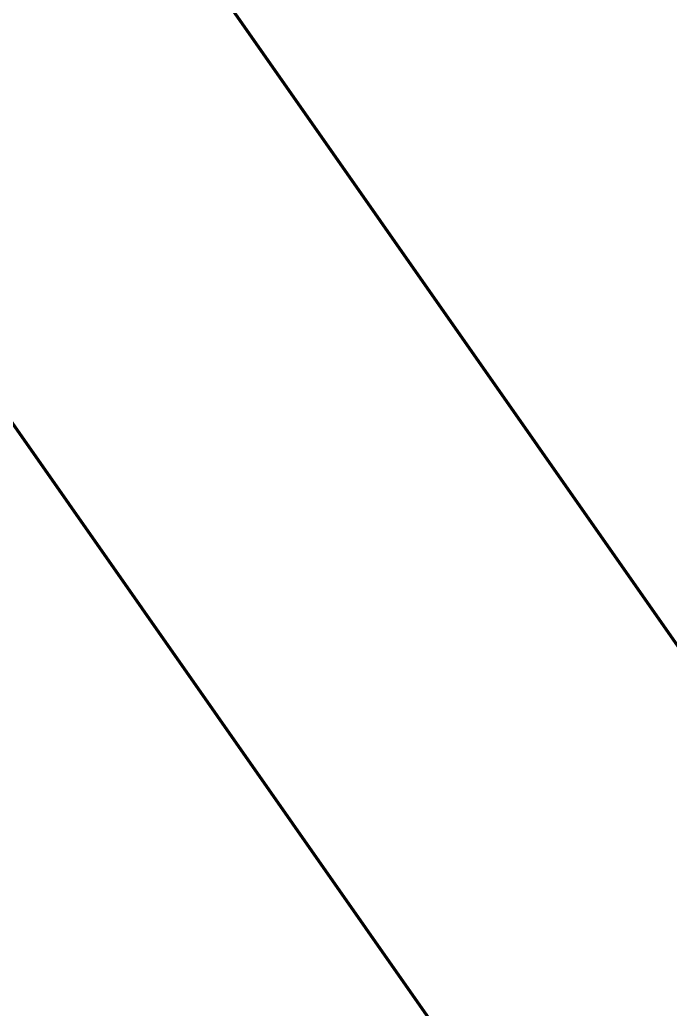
# Model space of a CAD drawing. Header units: millimetres. Extents: x 0 to 420, y 0 to 297.
# Drawn here: x 378.893 to 379.282, y 249.653 to 250.245 of the extents above; entities that cross this region are included whole.
import ezdxf

# ---------------------------------------------------------------- set-up
doc = ezdxf.new("R2010")
doc.units = ezdxf.units.MM
doc.linetypes.add('DASHED', pattern=[1.524, 1.27, -0.254])

msp = doc.modelspace()

# ---------------------------------------------------------------- linework, layer by layer
at = {"color": 5, "linetype": 'DASHED', "lineweight": 35}
for p, q in [((377.20479, 252.84339), (379.81456, 249.11625)), ((379.60977, 248.97286), (377, 252.7)), ((379.0593, 250.19488), (379.02293, 250.24682)), ((379.02293, 250.24682), (379.04076, 250.22136)), ((379.0593, 250.19488), (379.02293, 250.24682)), ((379.02293, 250.24682), (379.04076, 250.22136)), ((379.0593, 250.19488), (379.02293, 250.24682)), ((379.02293, 250.24682), (379.04076, 250.22136)), ((379.0593, 250.19488), (379.02293, 250.24682)), ((379.02293, 250.24682), (379.04076, 250.22136)), ((379.0593, 250.19488), (379.02293, 250.24682)), ((379.02293, 250.24682), (379.04076, 250.22136)), ((379.0593, 250.19488), (379.02293, 250.24682)), ((379.02293, 250.24682), (379.04076, 250.22136)), ((379.0593, 250.19488), (379.02293, 250.24682)), ((379.02293, 250.24682), (379.04076, 250.22136)), ((379.0593, 250.19488), (379.02293, 250.24682)), ((379.02293, 250.24682), (379.04076, 250.22136)), ((379.0593, 250.19488), (379.02293, 250.24682)), ((379.02293, 250.24682), (379.04076, 250.22136)), ((379.0593, 250.19488), (379.02293, 250.24682)), ((379.02293, 250.24682), (379.04076, 250.22136)), ((379.0593, 250.19488), (379.02293, 250.24682)), ((379.02293, 250.24682), (379.04076, 250.22136)), ((379.0593, 250.19488), (379.02293, 250.24682)), ((379.02293, 250.24682), (379.04076, 250.22136)), ((379.0593, 250.19488), (379.02293, 250.24682)), ((379.02293, 250.24682), (379.04076, 250.22136)), ((379.0593, 250.19488), (379.02293, 250.24682)), ((379.02293, 250.24682), (379.04076, 250.22136)), ((379.0593, 250.19488), (379.02293, 250.24682)), ((379.02293, 250.24682), (379.04076, 250.22136)), ((379.0593, 250.19488), (379.02293, 250.24682)), ((379.02293, 250.24682), (379.04076, 250.22136)), ((379.0593, 250.19488), (379.02293, 250.24682)), ((379.02293, 250.24682), (379.04076, 250.22136)), ((379.0593, 250.19488), (379.02293, 250.24682)), ((379.02293, 250.24682), (379.04076, 250.22136)), ((379.0593, 250.19488), (379.02293, 250.24682)), ((379.02293, 250.24682), (379.04076, 250.22136)), ((379.0593, 250.19488), (379.02293, 250.24682)), ((379.02293, 250.24682), (379.04076, 250.22136)), ((379.0593, 250.19488), (379.02293, 250.24682)), ((379.02293, 250.24682), (379.04076, 250.22136)), ((379.0593, 250.19488), (379.02293, 250.24682)), ((379.02293, 250.24682), (379.04076, 250.22136)), ((379.04076, 250.22136), (379.0593, 250.19488)), ((379.04076, 250.22136), (379.0593, 250.19488)), ((379.04076, 250.22136), (379.0593, 250.19488)), ((379.04076, 250.22136), (379.0593, 250.19488)), ((379.04076, 250.22136), (379.0593, 250.19488)), ((379.04076, 250.22136), (379.0593, 250.19488)), ((379.04076, 250.22136), (379.0593, 250.19488)), ((379.04076, 250.22136), (379.0593, 250.19488)), ((379.04076, 250.22136), (379.0593, 250.19488)), ((379.04076, 250.22136), (379.0593, 250.19488)), ((379.04076, 250.22136), (379.0593, 250.19488)), ((379.04076, 250.22136), (379.0593, 250.19488)), ((379.04076, 250.22136), (379.0593, 250.19488)), ((379.04076, 250.22136), (379.0593, 250.19488)), ((379.04076, 250.22136), (379.0593, 250.19488)), ((379.04076, 250.22136), (379.0593, 250.19488)), ((379.04076, 250.22136), (379.0593, 250.19488)), ((379.04076, 250.22136), (379.0593, 250.19488)), ((379.04076, 250.22136), (379.0593, 250.19488)), ((379.04076, 250.22136), (379.0593, 250.19488)), ((379.04076, 250.22136), (379.0593, 250.19488)), ((379.04076, 250.22136), (379.0593, 250.19488)), ((379.09759, 250.14019), (379.0593, 250.19488)), ((379.0593, 250.19488), (379.07832, 250.16771)), ((379.09759, 250.14019), (379.0593, 250.19488)), ((379.0593, 250.19488), (379.07832, 250.16771)), ((379.09759, 250.14019), (379.0593, 250.19488)), ((379.0593, 250.19488), (379.07832, 250.16771)), ((379.09759, 250.14019), (379.0593, 250.19488)), ((379.0593, 250.19488), (379.07832, 250.16771)), ((379.09759, 250.14019), (379.0593, 250.19488)), ((379.0593, 250.19488), (379.07832, 250.16771)), ((379.09759, 250.14019), (379.0593, 250.19488)), ((379.0593, 250.19488), (379.07832, 250.16771)), ((379.09759, 250.14019), (379.0593, 250.19488)), ((379.0593, 250.19488), (379.07832, 250.16771)), ((379.09759, 250.14019), (379.0593, 250.19488)), ((379.0593, 250.19488), (379.07832, 250.16771)), ((379.09759, 250.14019), (379.0593, 250.19488)), ((379.0593, 250.19488), (379.07832, 250.16771)), ((379.09759, 250.14019), (379.0593, 250.19488)), ((379.0593, 250.19488), (379.07832, 250.16771)), ((379.09759, 250.14019), (379.0593, 250.19488)), ((379.0593, 250.19488), (379.07832, 250.16771)), ((379.09759, 250.14019), (379.0593, 250.19488)), ((379.0593, 250.19488), (379.07832, 250.16771)), ((379.09759, 250.14019), (379.0593, 250.19488)), ((379.0593, 250.19488), (379.07832, 250.16771)), ((379.09759, 250.14019), (379.0593, 250.19488)), ((379.0593, 250.19488), (379.07832, 250.16771)), ((379.09759, 250.14019), (379.0593, 250.19488)), ((379.0593, 250.19488), (379.07832, 250.16771)), ((379.09759, 250.14019), (379.0593, 250.19488)), ((379.0593, 250.19488), (379.07832, 250.16771)), ((379.09759, 250.14019), (379.0593, 250.19488)), ((379.0593, 250.19488), (379.07832, 250.16771)), ((379.09759, 250.14019), (379.0593, 250.19488)), ((379.0593, 250.19488), (379.07832, 250.16771)), ((379.09759, 250.14019), (379.0593, 250.19488)), ((379.0593, 250.19488), (379.07832, 250.16771)), ((379.09759, 250.14019), (379.0593, 250.19488)), ((379.0593, 250.19488), (379.07832, 250.16771)), ((379.09759, 250.14019), (379.0593, 250.19488)), ((379.0593, 250.19488), (379.07832, 250.16771)), ((379.09759, 250.14019), (379.0593, 250.19488)), ((379.0593, 250.19488), (379.07832, 250.16771)), ((379.07832, 250.16771), (379.09759, 250.14019)), ((379.07832, 250.16771), (379.09759, 250.14019)), ((379.07832, 250.16771), (379.09759, 250.14019)), ((379.07832, 250.16771), (379.09759, 250.14019)), ((379.07832, 250.16771), (379.09759, 250.14019)), ((379.07832, 250.16771), (379.09759, 250.14019)), ((379.07832, 250.16771), (379.09759, 250.14019)), ((379.07832, 250.16771), (379.09759, 250.14019)), ((379.07832, 250.16771), (379.09759, 250.14019)), ((379.07832, 250.16771), (379.09759, 250.14019)), ((379.07832, 250.16771), (379.09759, 250.14019)), ((379.07832, 250.16771), (379.09759, 250.14019)), ((379.07832, 250.16771), (379.09759, 250.14019)), ((379.07832, 250.16771), (379.09759, 250.14019)), ((379.07832, 250.16771), (379.09759, 250.14019)), ((379.07832, 250.16771), (379.09759, 250.14019)), ((379.07832, 250.16771), (379.09759, 250.14019)), ((379.07832, 250.16771), (379.09759, 250.14019)), ((379.07832, 250.16771), (379.09759, 250.14019)), ((379.07832, 250.16771), (379.09759, 250.14019)), ((379.07832, 250.16771), (379.09759, 250.14019)), ((379.07832, 250.16771), (379.09759, 250.14019)), ((379.09759, 250.14019), (379.11686, 250.11268)), ((379.13588, 250.08551), (379.09759, 250.14019)), ((379.09759, 250.14019), (379.11686, 250.11268)), ((379.13588, 250.08551), (379.09759, 250.14019)), ((379.09759, 250.14019), (379.11686, 250.11268)), ((379.13588, 250.08551), (379.09759, 250.14019)), ((379.09759, 250.14019), (379.11686, 250.11268)), ((379.13588, 250.08551), (379.09759, 250.14019)), ((379.09759, 250.14019), (379.11686, 250.11268)), ((379.13588, 250.08551), (379.09759, 250.14019)), ((379.09759, 250.14019), (379.11686, 250.11268)), ((379.13588, 250.08551), (379.09759, 250.14019)), ((379.09759, 250.14019), (379.11686, 250.11268)), ((379.13588, 250.08551), (379.09759, 250.14019)), ((379.09759, 250.14019), (379.11686, 250.11268)), ((379.13588, 250.08551), (379.09759, 250.14019)), ((379.09759, 250.14019), (379.11686, 250.11268)), ((379.13588, 250.08551), (379.09759, 250.14019)), ((379.09759, 250.14019), (379.11686, 250.11268)), ((379.13588, 250.08551), (379.09759, 250.14019)), ((379.09759, 250.14019), (379.11686, 250.11268)), ((379.13588, 250.08551), (379.09759, 250.14019)), ((379.09759, 250.14019), (379.11686, 250.11268)), ((379.13588, 250.08551), (379.09759, 250.14019)), ((379.09759, 250.14019), (379.11686, 250.11268)), ((379.13588, 250.08551), (379.09759, 250.14019)), ((379.09759, 250.14019), (379.11686, 250.11268)), ((379.13588, 250.08551), (379.09759, 250.14019)), ((379.09759, 250.14019), (379.11686, 250.11268)), ((379.13588, 250.08551), (379.09759, 250.14019)), ((379.09759, 250.14019), (379.11686, 250.11268)), ((379.13588, 250.08551), (379.09759, 250.14019)), ((379.09759, 250.14019), (379.11686, 250.11268)), ((379.13588, 250.08551), (379.09759, 250.14019)), ((379.09759, 250.14019), (379.11686, 250.11268)), ((379.13588, 250.08551), (379.09759, 250.14019)), ((379.09759, 250.14019), (379.11686, 250.11268)), ((379.13588, 250.08551), (379.09759, 250.14019)), ((379.09759, 250.14019), (379.11686, 250.11268)), ((379.13588, 250.08551), (379.09759, 250.14019)), ((379.09759, 250.14019), (379.11686, 250.11268)), ((379.13588, 250.08551), (379.09759, 250.14019)), ((379.09759, 250.14019), (379.11686, 250.11268)), ((379.13588, 250.08551), (379.09759, 250.14019)), ((379.11686, 250.11268), (379.13588, 250.08551)), ((379.11686, 250.11268), (379.13588, 250.08551)), ((379.11686, 250.11268), (379.13588, 250.08551)), ((379.11686, 250.11268), (379.13588, 250.08551)), ((379.11686, 250.11268), (379.13588, 250.08551)), ((379.11686, 250.11268), (379.13588, 250.08551)), ((379.11686, 250.11268), (379.13588, 250.08551)), ((379.11686, 250.11268), (379.13588, 250.08551)), ((379.11686, 250.11268), (379.13588, 250.08551)), ((379.11686, 250.11268), (379.13588, 250.08551)), ((379.11686, 250.11268), (379.13588, 250.08551)), ((379.11686, 250.11268), (379.13588, 250.08551)), ((379.11686, 250.11268), (379.13588, 250.08551)), ((379.11686, 250.11268), (379.13588, 250.08551)), ((379.11686, 250.11268), (379.13588, 250.08551)), ((379.11686, 250.11268), (379.13588, 250.08551)), ((379.11686, 250.11268), (379.13588, 250.08551)), ((379.11686, 250.11268), (379.13588, 250.08551)), ((379.11686, 250.11268), (379.13588, 250.08551)), ((379.11686, 250.11268), (379.13588, 250.08551)), ((379.11686, 250.11268), (379.13588, 250.08551)), ((379.11686, 250.11268), (379.13588, 250.08551)), ((379.13588, 250.08551), (379.15442, 250.05903)), ((379.17225, 250.03357), (379.13588, 250.08551)), ((379.13588, 250.08551), (379.15442, 250.05903)), ((379.17225, 250.03357), (379.13588, 250.08551)), ((379.13588, 250.08551), (379.15442, 250.05903)), ((379.17225, 250.03357), (379.13588, 250.08551)), ((379.13588, 250.08551), (379.15442, 250.05903)), ((379.17225, 250.03357), (379.13588, 250.08551)), ((379.13588, 250.08551), (379.15442, 250.05903)), ((379.17225, 250.03357), (379.13588, 250.08551)), ((379.13588, 250.08551), (379.15442, 250.05903)), ((379.17225, 250.03357), (379.13588, 250.08551)), ((379.13588, 250.08551), (379.15442, 250.05903)), ((379.17225, 250.03357), (379.13588, 250.08551)), ((379.13588, 250.08551), (379.15442, 250.05903)), ((379.17225, 250.03357), (379.13588, 250.08551)), ((379.13588, 250.08551), (379.15442, 250.05903)), ((379.17225, 250.03357), (379.13588, 250.08551)), ((379.13588, 250.08551), (379.15442, 250.05903)), ((379.17225, 250.03357), (379.13588, 250.08551)), ((379.13588, 250.08551), (379.15442, 250.05903)), ((379.17225, 250.03357), (379.13588, 250.08551)), ((379.13588, 250.08551), (379.15442, 250.05903)), ((379.17225, 250.03357), (379.13588, 250.08551)), ((379.13588, 250.08551), (379.15442, 250.05903)), ((379.17225, 250.03357), (379.13588, 250.08551)), ((379.13588, 250.08551), (379.15442, 250.05903)), ((379.17225, 250.03357), (379.13588, 250.08551)), ((379.13588, 250.08551), (379.15442, 250.05903)), ((379.17225, 250.03357), (379.13588, 250.08551)), ((379.13588, 250.08551), (379.15442, 250.05903)), ((379.17225, 250.03357), (379.13588, 250.08551)), ((379.13588, 250.08551), (379.15442, 250.05903)), ((379.17225, 250.03357), (379.13588, 250.08551)), ((379.13588, 250.08551), (379.15442, 250.05903)), ((379.17225, 250.03357), (379.13588, 250.08551)), ((379.13588, 250.08551), (379.15442, 250.05903)), ((379.17225, 250.03357), (379.13588, 250.08551)), ((379.13588, 250.08551), (379.15442, 250.05903)), ((379.17225, 250.03357), (379.13588, 250.08551)), ((379.13588, 250.08551), (379.15442, 250.05903)), ((379.17225, 250.03357), (379.13588, 250.08551)), ((379.13588, 250.08551), (379.15442, 250.05903)), ((379.17225, 250.03357), (379.13588, 250.08551)), ((379.15442, 250.05903), (379.17225, 250.03357)), ((379.15442, 250.05903), (379.17225, 250.03357)), ((379.15442, 250.05903), (379.17225, 250.03357)), ((379.15442, 250.05903), (379.17225, 250.03357)), ((379.15442, 250.05903), (379.17225, 250.03357)), ((379.15442, 250.05903), (379.17225, 250.03357)), ((379.15442, 250.05903), (379.17225, 250.03357)), ((379.15442, 250.05903), (379.17225, 250.03357)), ((379.15442, 250.05903), (379.17225, 250.03357)), ((379.15442, 250.05903), (379.17225, 250.03357)), ((379.15442, 250.05903), (379.17225, 250.03357)), ((379.15442, 250.05903), (379.17225, 250.03357)), ((379.15442, 250.05903), (379.17225, 250.03357)), ((379.15442, 250.05903), (379.17225, 250.03357)), ((379.15442, 250.05903), (379.17225, 250.03357)), ((379.15442, 250.05903), (379.17225, 250.03357)), ((379.15442, 250.05903), (379.17225, 250.03357)), ((379.15442, 250.05903), (379.17225, 250.03357)), ((379.15442, 250.05903), (379.17225, 250.03357)), ((379.15442, 250.05903), (379.17225, 250.03357)), ((379.15442, 250.05903), (379.17225, 250.03357)), ((379.15442, 250.05903), (379.17225, 250.03357)), ((378.85451, 250.05148), (378.8928, 249.9968)), ((378.85451, 250.05148), (378.8928, 249.9968)), ((378.85451, 250.05148), (378.8928, 249.9968)), ((378.85451, 250.05148), (378.8928, 249.9968)), ((378.85451, 250.05148), (378.8928, 249.9968)), ((378.85451, 250.05148), (378.8928, 249.9968)), ((378.85451, 250.05148), (378.8928, 249.9968)), ((378.85451, 250.05148), (378.8928, 249.9968)), ((378.85451, 250.05148), (378.8928, 249.9968)), ((378.85451, 250.05148), (378.8928, 249.9968)), ((378.85451, 250.05148), (378.8928, 249.9968)), ((378.85451, 250.05148), (378.8928, 249.9968)), ((378.85451, 250.05148), (378.8928, 249.9968)), ((378.85451, 250.05148), (378.8928, 249.9968)), ((378.85451, 250.05148), (378.8928, 249.9968)), ((378.85451, 250.05148), (378.8928, 249.9968)), ((378.85451, 250.05148), (378.8928, 249.9968)), ((378.85451, 250.05148), (378.8928, 249.9968)), ((378.85451, 250.05148), (378.8928, 249.9968)), ((378.85451, 250.05148), (378.8928, 249.9968)), ((378.85451, 250.05148), (378.8928, 249.9968)), ((378.85451, 250.05148), (378.8928, 249.9968)), ((379.17225, 250.03357), (379.18914, 250.00945)), ((379.20488, 249.98697), (379.17225, 250.03357)), ((379.17225, 250.03357), (379.18914, 250.00945)), ((379.20488, 249.98697), (379.17225, 250.03357)), ((379.17225, 250.03357), (379.18914, 250.00945)), ((379.20488, 249.98697), (379.17225, 250.03357)), ((379.17225, 250.03357), (379.18914, 250.00945)), ((379.20488, 249.98697), (379.17225, 250.03357)), ((379.17225, 250.03357), (379.18914, 250.00945)), ((379.20488, 249.98697), (379.17225, 250.03357)), ((379.17225, 250.03357), (379.18914, 250.00945)), ((379.20488, 249.98697), (379.17225, 250.03357)), ((379.17225, 250.03357), (379.18914, 250.00945)), ((379.20488, 249.98697), (379.17225, 250.03357)), ((379.17225, 250.03357), (379.18914, 250.00945)), ((379.20488, 249.98697), (379.17225, 250.03357)), ((379.17225, 250.03357), (379.18914, 250.00945)), ((379.20488, 249.98697), (379.17225, 250.03357)), ((379.17225, 250.03357), (379.18914, 250.00945)), ((379.20488, 249.98697), (379.17225, 250.03357)), ((379.17225, 250.03357), (379.18914, 250.00945)), ((379.20488, 249.98697), (379.17225, 250.03357)), ((379.17225, 250.03357), (379.18914, 250.00945)), ((379.20488, 249.98697), (379.17225, 250.03357)), ((379.17225, 250.03357), (379.18914, 250.00945)), ((379.20488, 249.98697), (379.17225, 250.03357)), ((379.17225, 250.03357), (379.18914, 250.00945)), ((379.20488, 249.98697), (379.17225, 250.03357)), ((379.17225, 250.03357), (379.18914, 250.00945)), ((379.20488, 249.98697), (379.17225, 250.03357)), ((379.17225, 250.03357), (379.18914, 250.00945)), ((379.20488, 249.98697), (379.17225, 250.03357)), ((379.17225, 250.03357), (379.18914, 250.00945)), ((379.20488, 249.98697), (379.17225, 250.03357)), ((379.17225, 250.03357), (379.18914, 250.00945)), ((379.20488, 249.98697), (379.17225, 250.03357)), ((379.17225, 250.03357), (379.18914, 250.00945)), ((379.20488, 249.98697), (379.17225, 250.03357)), ((379.17225, 250.03357), (379.18914, 250.00945)), ((379.20488, 249.98697), (379.17225, 250.03357)), ((379.17225, 250.03357), (379.18914, 250.00945)), ((379.20488, 249.98697), (379.17225, 250.03357)), ((379.17225, 250.03357), (379.18914, 250.00945)), ((379.20488, 249.98697), (379.17225, 250.03357)), ((378.8928, 249.9968), (378.87354, 250.02431)), ((378.8928, 249.9968), (378.87354, 250.02431)), ((378.8928, 249.9968), (378.87354, 250.02431)), ((378.8928, 249.9968), (378.87354, 250.02431)), ((378.8928, 249.9968), (378.87354, 250.02431)), ((378.8928, 249.9968), (378.87354, 250.02431)), ((378.8928, 249.9968), (378.87354, 250.02431)), ((378.8928, 249.9968), (378.87354, 250.02431)), ((378.8928, 249.9968), (378.87354, 250.02431)), ((378.8928, 249.9968), (378.87354, 250.02431)), ((378.8928, 249.9968), (378.87354, 250.02431)), ((378.8928, 249.9968), (378.87354, 250.02431)), ((378.8928, 249.9968), (378.87354, 250.02431)), ((378.8928, 249.9968), (378.87354, 250.02431)), ((378.8928, 249.9968), (378.87354, 250.02431)), ((378.8928, 249.9968), (378.87354, 250.02431)), ((378.8928, 249.9968), (378.87354, 250.02431)), ((378.8928, 249.9968), (378.87354, 250.02431)), ((378.8928, 249.9968), (378.87354, 250.02431)), ((378.8928, 249.9968), (378.87354, 250.02431)), ((378.8928, 249.9968), (378.87354, 250.02431)), ((378.8928, 249.9968), (378.87354, 250.02431)), ((379.18914, 250.00945), (379.20488, 249.98697)), ((379.18914, 250.00945), (379.20488, 249.98697)), ((379.18914, 250.00945), (379.20488, 249.98697)), ((379.18914, 250.00945), (379.20488, 249.98697)), ((379.18914, 250.00945), (379.20488, 249.98697)), ((379.18914, 250.00945), (379.20488, 249.98697)), ((379.18914, 250.00945), (379.20488, 249.98697)), ((379.18914, 250.00945), (379.20488, 249.98697)), ((379.18914, 250.00945), (379.20488, 249.98697)), ((379.18914, 250.00945), (379.20488, 249.98697)), ((379.18914, 250.00945), (379.20488, 249.98697)), ((379.18914, 250.00945), (379.20488, 249.98697)), ((379.18914, 250.00945), (379.20488, 249.98697)), ((379.18914, 250.00945), (379.20488, 249.98697)), ((379.18914, 250.00945), (379.20488, 249.98697)), ((379.18914, 250.00945), (379.20488, 249.98697)), ((379.18914, 250.00945), (379.20488, 249.98697)), ((379.18914, 250.00945), (379.20488, 249.98697)), ((379.18914, 250.00945), (379.20488, 249.98697)), ((379.18914, 250.00945), (379.20488, 249.98697)), ((379.18914, 250.00945), (379.20488, 249.98697)), ((379.18914, 250.00945), (379.20488, 249.98697)), ((378.8928, 249.9968), (378.93109, 249.94211)), ((378.91207, 249.96928), (378.8928, 249.9968)), ((378.8928, 249.9968), (378.93109, 249.94211)), ((378.91207, 249.96928), (378.8928, 249.9968)), ((378.8928, 249.9968), (378.93109, 249.94211)), ((378.91207, 249.96928), (378.8928, 249.9968)), ((378.8928, 249.9968), (378.93109, 249.94211)), ((378.91207, 249.96928), (378.8928, 249.9968)), ((378.8928, 249.9968), (378.93109, 249.94211)), ((378.91207, 249.96928), (378.8928, 249.9968)), ((378.8928, 249.9968), (378.93109, 249.94211)), ((378.91207, 249.96928), (378.8928, 249.9968)), ((378.8928, 249.9968), (378.93109, 249.94211)), ((378.91207, 249.96928), (378.8928, 249.9968)), ((378.8928, 249.9968), (378.93109, 249.94211)), ((378.91207, 249.96928), (378.8928, 249.9968)), ((378.8928, 249.9968), (378.93109, 249.94211)), ((378.91207, 249.96928), (378.8928, 249.9968)), ((378.8928, 249.9968), (378.93109, 249.94211)), ((378.91207, 249.96928), (378.8928, 249.9968)), ((378.8928, 249.9968), (378.93109, 249.94211)), ((378.91207, 249.96928), (378.8928, 249.9968)), ((378.8928, 249.9968), (378.93109, 249.94211)), ((378.91207, 249.96928), (378.8928, 249.9968)), ((378.8928, 249.9968), (378.93109, 249.94211)), ((378.91207, 249.96928), (378.8928, 249.9968)), ((378.8928, 249.9968), (378.93109, 249.94211)), ((378.91207, 249.96928), (378.8928, 249.9968)), ((378.8928, 249.9968), (378.93109, 249.94211)), ((378.91207, 249.96928), (378.8928, 249.9968)), ((378.8928, 249.9968), (378.93109, 249.94211)), ((378.91207, 249.96928), (378.8928, 249.9968)), ((378.8928, 249.9968), (378.93109, 249.94211)), ((378.91207, 249.96928), (378.8928, 249.9968)), ((378.8928, 249.9968), (378.93109, 249.94211)), ((378.91207, 249.96928), (378.8928, 249.9968)), ((378.8928, 249.9968), (378.93109, 249.94211)), ((378.91207, 249.96928), (378.8928, 249.9968)), ((378.8928, 249.9968), (378.93109, 249.94211)), ((378.91207, 249.96928), (378.8928, 249.9968)), ((378.8928, 249.9968), (378.93109, 249.94211)), ((378.91207, 249.96928), (378.8928, 249.9968)), ((378.8928, 249.9968), (378.93109, 249.94211)), ((378.91207, 249.96928), (378.8928, 249.9968)), ((379.20488, 249.98697), (379.21926, 249.96642)), ((379.23212, 249.94806), (379.20488, 249.98697)), ((379.20488, 249.98697), (379.21926, 249.96642)), ((379.23212, 249.94806), (379.20488, 249.98697)), ((379.20488, 249.98697), (379.21926, 249.96642)), ((379.23212, 249.94806), (379.20488, 249.98697)), ((379.20488, 249.98697), (379.21926, 249.96642)), ((379.23212, 249.94806), (379.20488, 249.98697)), ((379.20488, 249.98697), (379.21926, 249.96642)), ((379.23212, 249.94806), (379.20488, 249.98697)), ((379.20488, 249.98697), (379.21926, 249.96642)), ((379.23212, 249.94806), (379.20488, 249.98697)), ((379.20488, 249.98697), (379.21926, 249.96642)), ((379.23212, 249.94806), (379.20488, 249.98697)), ((379.20488, 249.98697), (379.21926, 249.96642)), ((379.23212, 249.94806), (379.20488, 249.98697)), ((379.20488, 249.98697), (379.21926, 249.96642)), ((379.23212, 249.94806), (379.20488, 249.98697)), ((379.20488, 249.98697), (379.21926, 249.96642)), ((379.23212, 249.94806), (379.20488, 249.98697)), ((379.20488, 249.98697), (379.21926, 249.96642)), ((379.23212, 249.94806), (379.20488, 249.98697)), ((379.20488, 249.98697), (379.21926, 249.96642)), ((379.23212, 249.94806), (379.20488, 249.98697)), ((379.20488, 249.98697), (379.21926, 249.96642)), ((379.23212, 249.94806), (379.20488, 249.98697)), ((379.20488, 249.98697), (379.21926, 249.96642)), ((379.23212, 249.94806), (379.20488, 249.98697)), ((379.20488, 249.98697), (379.21926, 249.96642)), ((379.23212, 249.94806), (379.20488, 249.98697)), ((379.20488, 249.98697), (379.21926, 249.96642)), ((379.23212, 249.94806), (379.20488, 249.98697)), ((379.20488, 249.98697), (379.21926, 249.96642)), ((379.23212, 249.94806), (379.20488, 249.98697)), ((379.20488, 249.98697), (379.21926, 249.96642)), ((379.23212, 249.94806), (379.20488, 249.98697)), ((379.20488, 249.98697), (379.21926, 249.96642)), ((379.23212, 249.94806), (379.20488, 249.98697)), ((379.20488, 249.98697), (379.21926, 249.96642)), ((379.23212, 249.94806), (379.20488, 249.98697)), ((379.20488, 249.98697), (379.21926, 249.96642)), ((379.23212, 249.94806), (379.20488, 249.98697)), ((379.20488, 249.98697), (379.21926, 249.96642)), ((379.23212, 249.94806), (379.20488, 249.98697)), ((378.93109, 249.94211), (378.91207, 249.96928)), ((378.93109, 249.94211), (378.91207, 249.96928)), ((378.93109, 249.94211), (378.91207, 249.96928)), ((378.93109, 249.94211), (378.91207, 249.96928)), ((378.93109, 249.94211), (378.91207, 249.96928)), ((378.93109, 249.94211), (378.91207, 249.96928)), ((378.93109, 249.94211), (378.91207, 249.96928)), ((378.93109, 249.94211), (378.91207, 249.96928)), ((378.93109, 249.94211), (378.91207, 249.96928)), ((378.93109, 249.94211), (378.91207, 249.96928)), ((378.93109, 249.94211), (378.91207, 249.96928)), ((378.93109, 249.94211), (378.91207, 249.96928)), ((378.93109, 249.94211), (378.91207, 249.96928)), ((378.93109, 249.94211), (378.91207, 249.96928)), ((378.93109, 249.94211), (378.91207, 249.96928)), ((378.93109, 249.94211), (378.91207, 249.96928)), ((378.93109, 249.94211), (378.91207, 249.96928)), ((378.93109, 249.94211), (378.91207, 249.96928)), ((378.93109, 249.94211), (378.91207, 249.96928)), ((378.93109, 249.94211), (378.91207, 249.96928)), ((378.93109, 249.94211), (378.91207, 249.96928)), ((378.93109, 249.94211), (378.91207, 249.96928)), ((379.21926, 249.96642), (379.23212, 249.94806)), ((379.21926, 249.96642), (379.23212, 249.94806)), ((379.21926, 249.96642), (379.23212, 249.94806)), ((379.21926, 249.96642), (379.23212, 249.94806)), ((379.21926, 249.96642), (379.23212, 249.94806)), ((379.21926, 249.96642), (379.23212, 249.94806)), ((379.21926, 249.96642), (379.23212, 249.94806)), ((379.21926, 249.96642), (379.23212, 249.94806)), ((379.21926, 249.96642), (379.23212, 249.94806)), ((379.21926, 249.96642), (379.23212, 249.94806)), ((379.21926, 249.96642), (379.23212, 249.94806)), ((379.21926, 249.96642), (379.23212, 249.94806)), ((379.21926, 249.96642), (379.23212, 249.94806)), ((379.21926, 249.96642), (379.23212, 249.94806)), ((379.21926, 249.96642), (379.23212, 249.94806)), ((379.21926, 249.96642), (379.23212, 249.94806)), ((379.21926, 249.96642), (379.23212, 249.94806)), ((379.21926, 249.96642), (379.23212, 249.94806)), ((379.21926, 249.96642), (379.23212, 249.94806)), ((379.21926, 249.96642), (379.23212, 249.94806)), ((379.21926, 249.96642), (379.23212, 249.94806)), ((379.21926, 249.96642), (379.23212, 249.94806)), ((379.23212, 249.94806), (379.24329, 249.93211)), ((379.25262, 249.91878), (379.23212, 249.94806)), ((379.23212, 249.94806), (379.24329, 249.93211)), ((379.25262, 249.91878), (379.23212, 249.94806)), ((379.23212, 249.94806), (379.24329, 249.93211)), ((379.25262, 249.91878), (379.23212, 249.94806)), ((379.23212, 249.94806), (379.24329, 249.93211)), ((379.25262, 249.91878), (379.23212, 249.94806)), ((379.23212, 249.94806), (379.24329, 249.93211)), ((379.25262, 249.91878), (379.23212, 249.94806)), ((379.23212, 249.94806), (379.24329, 249.93211)), ((379.25262, 249.91878), (379.23212, 249.94806)), ((379.23212, 249.94806), (379.24329, 249.93211)), ((379.25262, 249.91878), (379.23212, 249.94806)), ((379.23212, 249.94806), (379.24329, 249.93211)), ((379.25262, 249.91878), (379.23212, 249.94806)), ((379.23212, 249.94806), (379.24329, 249.93211)), ((379.25262, 249.91878), (379.23212, 249.94806)), ((379.23212, 249.94806), (379.24329, 249.93211)), ((379.25262, 249.91878), (379.23212, 249.94806)), ((379.23212, 249.94806), (379.24329, 249.93211)), ((379.25262, 249.91878), (379.23212, 249.94806)), ((379.23212, 249.94806), (379.24329, 249.93211)), ((379.25262, 249.91878), (379.23212, 249.94806)), ((379.23212, 249.94806), (379.24329, 249.93211)), ((379.25262, 249.91878), (379.23212, 249.94806)), ((379.23212, 249.94806), (379.24329, 249.93211)), ((379.25262, 249.91878), (379.23212, 249.94806)), ((379.23212, 249.94806), (379.24329, 249.93211)), ((379.25262, 249.91878), (379.23212, 249.94806)), ((379.23212, 249.94806), (379.24329, 249.93211)), ((379.25262, 249.91878), (379.23212, 249.94806)), ((379.23212, 249.94806), (379.24329, 249.93211)), ((379.25262, 249.91878), (379.23212, 249.94806)), ((379.23212, 249.94806), (379.24329, 249.93211)), ((379.25262, 249.91878), (379.23212, 249.94806)), ((379.23212, 249.94806), (379.24329, 249.93211)), ((379.25262, 249.91878), (379.23212, 249.94806)), ((379.23212, 249.94806), (379.24329, 249.93211)), ((379.25262, 249.91878), (379.23212, 249.94806)), ((379.23212, 249.94806), (379.24329, 249.93211)), ((379.25262, 249.91878), (379.23212, 249.94806)), ((379.23212, 249.94806), (379.24329, 249.93211)), ((379.25262, 249.91878), (379.23212, 249.94806)), ((378.93109, 249.94211), (378.96746, 249.89017)), ((378.94963, 249.91563), (378.93109, 249.94211)), ((378.93109, 249.94211), (378.96746, 249.89017)), ((378.94963, 249.91563), (378.93109, 249.94211)), ((378.93109, 249.94211), (378.96746, 249.89017)), ((378.94963, 249.91563), (378.93109, 249.94211)), ((378.93109, 249.94211), (378.96746, 249.89017)), ((378.94963, 249.91563), (378.93109, 249.94211)), ((378.93109, 249.94211), (378.96746, 249.89017)), ((378.94963, 249.91563), (378.93109, 249.94211)), ((378.93109, 249.94211), (378.96746, 249.89017)), ((378.94963, 249.91563), (378.93109, 249.94211)), ((378.93109, 249.94211), (378.96746, 249.89017)), ((378.94963, 249.91563), (378.93109, 249.94211)), ((378.93109, 249.94211), (378.96746, 249.89017)), ((378.94963, 249.91563), (378.93109, 249.94211)), ((378.93109, 249.94211), (378.96746, 249.89017)), ((378.94963, 249.91563), (378.93109, 249.94211)), ((378.93109, 249.94211), (378.96746, 249.89017)), ((378.94963, 249.91563), (378.93109, 249.94211)), ((378.93109, 249.94211), (378.96746, 249.89017)), ((378.94963, 249.91563), (378.93109, 249.94211)), ((378.93109, 249.94211), (378.96746, 249.89017)), ((378.94963, 249.91563), (378.93109, 249.94211)), ((378.93109, 249.94211), (378.96746, 249.89017)), ((378.94963, 249.91563), (378.93109, 249.94211)), ((378.93109, 249.94211), (378.96746, 249.89017)), ((378.94963, 249.91563), (378.93109, 249.94211)), ((378.93109, 249.94211), (378.96746, 249.89017)), ((378.94963, 249.91563), (378.93109, 249.94211)), ((378.93109, 249.94211), (378.96746, 249.89017)), ((378.94963, 249.91563), (378.93109, 249.94211)), ((378.93109, 249.94211), (378.96746, 249.89017)), ((378.94963, 249.91563), (378.93109, 249.94211)), ((378.93109, 249.94211), (378.96746, 249.89017)), ((378.94963, 249.91563), (378.93109, 249.94211)), ((378.93109, 249.94211), (378.96746, 249.89017)), ((378.94963, 249.91563), (378.93109, 249.94211)), ((378.93109, 249.94211), (378.96746, 249.89017)), ((378.94963, 249.91563), (378.93109, 249.94211)), ((378.93109, 249.94211), (378.96746, 249.89017)), ((378.94963, 249.91563), (378.93109, 249.94211)), ((378.93109, 249.94211), (378.96746, 249.89017)), ((378.94963, 249.91563), (378.93109, 249.94211)), ((379.24329, 249.93211), (379.25262, 249.91878)), ((379.24329, 249.93211), (379.25262, 249.91878)), ((379.24329, 249.93211), (379.25262, 249.91878)), ((379.24329, 249.93211), (379.25262, 249.91878)), ((379.24329, 249.93211), (379.25262, 249.91878)), ((379.24329, 249.93211), (379.25262, 249.91878)), ((379.24329, 249.93211), (379.25262, 249.91878)), ((379.24329, 249.93211), (379.25262, 249.91878)), ((379.24329, 249.93211), (379.25262, 249.91878)), ((379.24329, 249.93211), (379.25262, 249.91878)), ((379.24329, 249.93211), (379.25262, 249.91878)), ((379.24329, 249.93211), (379.25262, 249.91878)), ((379.24329, 249.93211), (379.25262, 249.91878)), ((379.24329, 249.93211), (379.25262, 249.91878)), ((379.24329, 249.93211), (379.25262, 249.91878)), ((379.24329, 249.93211), (379.25262, 249.91878)), ((379.24329, 249.93211), (379.25262, 249.91878)), ((379.24329, 249.93211), (379.25262, 249.91878)), ((379.24329, 249.93211), (379.25262, 249.91878)), ((379.24329, 249.93211), (379.25262, 249.91878)), ((379.24329, 249.93211), (379.25262, 249.91878)), ((379.24329, 249.93211), (379.25262, 249.91878)), ((378.96746, 249.89017), (378.94963, 249.91563)), ((378.96746, 249.89017), (378.94963, 249.91563)), ((378.96746, 249.89017), (378.94963, 249.91563)), ((378.96746, 249.89017), (378.94963, 249.91563)), ((378.96746, 249.89017), (378.94963, 249.91563)), ((378.96746, 249.89017), (378.94963, 249.91563)), ((378.96746, 249.89017), (378.94963, 249.91563)), ((378.96746, 249.89017), (378.94963, 249.91563)), ((378.96746, 249.89017), (378.94963, 249.91563)), ((378.96746, 249.89017), (378.94963, 249.91563)), ((378.96746, 249.89017), (378.94963, 249.91563)), ((378.96746, 249.89017), (378.94963, 249.91563)), ((378.96746, 249.89017), (378.94963, 249.91563)), ((378.96746, 249.89017), (378.94963, 249.91563)), ((378.96746, 249.89017), (378.94963, 249.91563)), ((378.96746, 249.89017), (378.94963, 249.91563)), ((378.96746, 249.89017), (378.94963, 249.91563)), ((378.96746, 249.89017), (378.94963, 249.91563)), ((378.96746, 249.89017), (378.94963, 249.91563)), ((378.96746, 249.89017), (378.94963, 249.91563)), ((378.96746, 249.89017), (378.94963, 249.91563)), ((378.96746, 249.89017), (378.94963, 249.91563)), ((379.25262, 249.91878), (379.26001, 249.90824)), ((379.26535, 249.90061), (379.25262, 249.91878)), ((379.25262, 249.91878), (379.26001, 249.90824)), ((379.26535, 249.90061), (379.25262, 249.91878)), ((379.25262, 249.91878), (379.26001, 249.90824)), ((379.26535, 249.90061), (379.25262, 249.91878)), ((379.25262, 249.91878), (379.26001, 249.90824)), ((379.26535, 249.90061), (379.25262, 249.91878)), ((379.25262, 249.91878), (379.26001, 249.90824)), ((379.26535, 249.90061), (379.25262, 249.91878)), ((379.25262, 249.91878), (379.26001, 249.90824)), ((379.26535, 249.90061), (379.25262, 249.91878)), ((379.25262, 249.91878), (379.26001, 249.90824)), ((379.26535, 249.90061), (379.25262, 249.91878)), ((379.25262, 249.91878), (379.26001, 249.90824)), ((379.26535, 249.90061), (379.25262, 249.91878)), ((379.25262, 249.91878), (379.26001, 249.90824)), ((379.26535, 249.90061), (379.25262, 249.91878)), ((379.25262, 249.91878), (379.26001, 249.90824)), ((379.26535, 249.90061), (379.25262, 249.91878)), ((379.25262, 249.91878), (379.26001, 249.90824)), ((379.26535, 249.90061), (379.25262, 249.91878)), ((379.25262, 249.91878), (379.26001, 249.90824)), ((379.26535, 249.90061), (379.25262, 249.91878)), ((379.25262, 249.91878), (379.26001, 249.90824)), ((379.26535, 249.90061), (379.25262, 249.91878)), ((379.25262, 249.91878), (379.26001, 249.90824)), ((379.26535, 249.90061), (379.25262, 249.91878)), ((379.25262, 249.91878), (379.26001, 249.90824)), ((379.26535, 249.90061), (379.25262, 249.91878)), ((379.25262, 249.91878), (379.26001, 249.90824)), ((379.26535, 249.90061), (379.25262, 249.91878)), ((379.25262, 249.91878), (379.26001, 249.90824)), ((379.26535, 249.90061), (379.25262, 249.91878)), ((379.25262, 249.91878), (379.26001, 249.90824)), ((379.26535, 249.90061), (379.25262, 249.91878)), ((379.25262, 249.91878), (379.26001, 249.90824)), ((379.26535, 249.90061), (379.25262, 249.91878)), ((379.25262, 249.91878), (379.26001, 249.90824)), ((379.26535, 249.90061), (379.25262, 249.91878)), ((379.25262, 249.91878), (379.26001, 249.90824)), ((379.26535, 249.90061), (379.25262, 249.91878)), ((379.25262, 249.91878), (379.26001, 249.90824)), ((379.26535, 249.90061), (379.25262, 249.91878)), ((379.26001, 249.90824), (379.26535, 249.90061)), ((379.26001, 249.90824), (379.26535, 249.90061)), ((379.26001, 249.90824), (379.26535, 249.90061)), ((379.26001, 249.90824), (379.26535, 249.90061)), ((379.26001, 249.90824), (379.26535, 249.90061)), ((379.26001, 249.90824), (379.26535, 249.90061)), ((379.26001, 249.90824), (379.26535, 249.90061)), ((379.26001, 249.90824), (379.26535, 249.90061)), ((379.26001, 249.90824), (379.26535, 249.90061)), ((379.26001, 249.90824), (379.26535, 249.90061)), ((379.26001, 249.90824), (379.26535, 249.90061)), ((379.26001, 249.90824), (379.26535, 249.90061)), ((379.26001, 249.90824), (379.26535, 249.90061)), ((379.26001, 249.90824), (379.26535, 249.90061)), ((379.26001, 249.90824), (379.26535, 249.90061)), ((379.26001, 249.90824), (379.26535, 249.90061)), ((379.26001, 249.90824), (379.26535, 249.90061)), ((379.26001, 249.90824), (379.26535, 249.90061)), ((379.26001, 249.90824), (379.26535, 249.90061)), ((379.26001, 249.90824), (379.26535, 249.90061)), ((379.26001, 249.90824), (379.26535, 249.90061)), ((379.26001, 249.90824), (379.26535, 249.90061)), ((379.26535, 249.90061), (379.26858, 249.89599)), ((379.26966, 249.89445), (379.26535, 249.90061)), ((379.26535, 249.90061), (379.26858, 249.89599)), ((379.26966, 249.89445), (379.26535, 249.90061)), ((379.26535, 249.90061), (379.26858, 249.89599)), ((379.26966, 249.89445), (379.26535, 249.90061)), ((379.26535, 249.90061), (379.26858, 249.89599)), ((379.26966, 249.89445), (379.26535, 249.90061)), ((379.26535, 249.90061), (379.26858, 249.89599)), ((379.26966, 249.89445), (379.26535, 249.90061)), ((379.26535, 249.90061), (379.26858, 249.89599)), ((379.26966, 249.89445), (379.26535, 249.90061)), ((379.26535, 249.90061), (379.26858, 249.89599)), ((379.26966, 249.89445), (379.26535, 249.90061)), ((379.26535, 249.90061), (379.26858, 249.89599)), ((379.26966, 249.89445), (379.26535, 249.90061)), ((379.26535, 249.90061), (379.26858, 249.89599)), ((379.26966, 249.89445), (379.26535, 249.90061)), ((379.26535, 249.90061), (379.26858, 249.89599)), ((379.26966, 249.89445), (379.26535, 249.90061)), ((379.26535, 249.90061), (379.26858, 249.89599)), ((379.26966, 249.89445), (379.26535, 249.90061)), ((379.26535, 249.90061), (379.26858, 249.89599)), ((379.26966, 249.89445), (379.26535, 249.90061)), ((379.26535, 249.90061), (379.26858, 249.89599)), ((379.26966, 249.89445), (379.26535, 249.90061)), ((379.26535, 249.90061), (379.26858, 249.89599)), ((379.26966, 249.89445), (379.26535, 249.90061)), ((379.26535, 249.90061), (379.26858, 249.89599)), ((379.26966, 249.89445), (379.26535, 249.90061)), ((379.26535, 249.90061), (379.26858, 249.89599)), ((379.26966, 249.89445), (379.26535, 249.90061)), ((379.26535, 249.90061), (379.26858, 249.89599)), ((379.26966, 249.89445), (379.26535, 249.90061)), ((379.26535, 249.90061), (379.26858, 249.89599)), ((379.26966, 249.89445), (379.26535, 249.90061)), ((379.26535, 249.90061), (379.26858, 249.89599)), ((379.26966, 249.89445), (379.26535, 249.90061)), ((379.26535, 249.90061), (379.26858, 249.89599)), ((379.26966, 249.89445), (379.26535, 249.90061)), ((379.26535, 249.90061), (379.26858, 249.89599)), ((379.26966, 249.89445), (379.26535, 249.90061)), ((379.26535, 249.90061), (379.26858, 249.89599)), ((379.26966, 249.89445), (379.26535, 249.90061)), ((379.26858, 249.89599), (379.26966, 249.89445)), ((379.26858, 249.89599), (379.26966, 249.89445)), ((379.26858, 249.89599), (379.26966, 249.89445)), ((379.26858, 249.89599), (379.26966, 249.89445)), ((379.26858, 249.89599), (379.26966, 249.89445)), ((379.26858, 249.89599), (379.26966, 249.89445)), ((379.26858, 249.89599), (379.26966, 249.89445)), ((379.26858, 249.89599), (379.26966, 249.89445)), ((379.26858, 249.89599), (379.26966, 249.89445)), ((379.26858, 249.89599), (379.26966, 249.89445)), ((379.26858, 249.89599), (379.26966, 249.89445)), ((379.26858, 249.89599), (379.26966, 249.89445)), ((379.26858, 249.89599), (379.26966, 249.89445)), ((379.26858, 249.89599), (379.26966, 249.89445)), ((379.26858, 249.89599), (379.26966, 249.89445)), ((379.26858, 249.89599), (379.26966, 249.89445)), ((379.26858, 249.89599), (379.26966, 249.89445)), ((379.26858, 249.89599), (379.26966, 249.89445)), ((379.26858, 249.89599), (379.26966, 249.89445)), ((379.26858, 249.89599), (379.26966, 249.89445)), ((379.26858, 249.89599), (379.26966, 249.89445)), ((379.26858, 249.89599), (379.26966, 249.89445)), ((378.96746, 249.89017), (379.00009, 249.84358)), ((378.98435, 249.86605), (378.96746, 249.89017)), ((378.96746, 249.89017), (379.00009, 249.84358)), ((378.98435, 249.86605), (378.96746, 249.89017)), ((378.96746, 249.89017), (379.00009, 249.84358)), ((378.98435, 249.86605), (378.96746, 249.89017)), ((378.96746, 249.89017), (379.00009, 249.84358)), ((378.98435, 249.86605), (378.96746, 249.89017)), ((378.96746, 249.89017), (379.00009, 249.84358)), ((378.98435, 249.86605), (378.96746, 249.89017)), ((378.96746, 249.89017), (379.00009, 249.84358)), ((378.98435, 249.86605), (378.96746, 249.89017)), ((378.96746, 249.89017), (379.00009, 249.84358)), ((378.98435, 249.86605), (378.96746, 249.89017)), ((378.96746, 249.89017), (379.00009, 249.84358)), ((378.98435, 249.86605), (378.96746, 249.89017)), ((378.96746, 249.89017), (379.00009, 249.84358)), ((378.98435, 249.86605), (378.96746, 249.89017)), ((378.96746, 249.89017), (379.00009, 249.84358)), ((378.98435, 249.86605), (378.96746, 249.89017)), ((378.96746, 249.89017), (379.00009, 249.84358)), ((378.98435, 249.86605), (378.96746, 249.89017)), ((378.96746, 249.89017), (379.00009, 249.84358)), ((378.98435, 249.86605), (378.96746, 249.89017)), ((378.96746, 249.89017), (379.00009, 249.84358)), ((378.98435, 249.86605), (378.96746, 249.89017)), ((378.96746, 249.89017), (379.00009, 249.84358)), ((378.98435, 249.86605), (378.96746, 249.89017)), ((378.96746, 249.89017), (379.00009, 249.84358)), ((378.98435, 249.86605), (378.96746, 249.89017)), ((378.96746, 249.89017), (379.00009, 249.84358)), ((378.98435, 249.86605), (378.96746, 249.89017)), ((378.96746, 249.89017), (379.00009, 249.84358)), ((378.98435, 249.86605), (378.96746, 249.89017)), ((378.96746, 249.89017), (379.00009, 249.84358)), ((378.98435, 249.86605), (378.96746, 249.89017)), ((378.96746, 249.89017), (379.00009, 249.84358)), ((378.98435, 249.86605), (378.96746, 249.89017)), ((378.96746, 249.89017), (379.00009, 249.84358)), ((378.98435, 249.86605), (378.96746, 249.89017)), ((378.96746, 249.89017), (379.00009, 249.84358)), ((378.98435, 249.86605), (378.96746, 249.89017)), ((378.96746, 249.89017), (379.00009, 249.84358)), ((378.98435, 249.86605), (378.96746, 249.89017)), ((379.00009, 249.84358), (378.98435, 249.86605)), ((379.00009, 249.84358), (378.98435, 249.86605)), ((379.00009, 249.84358), (378.98435, 249.86605)), ((379.00009, 249.84358), (378.98435, 249.86605)), ((379.00009, 249.84358), (378.98435, 249.86605)), ((379.00009, 249.84358), (378.98435, 249.86605)), ((379.00009, 249.84358), (378.98435, 249.86605)), ((379.00009, 249.84358), (378.98435, 249.86605)), ((379.00009, 249.84358), (378.98435, 249.86605)), ((379.00009, 249.84358), (378.98435, 249.86605)), ((379.00009, 249.84358), (378.98435, 249.86605)), ((379.00009, 249.84358), (378.98435, 249.86605)), ((379.00009, 249.84358), (378.98435, 249.86605)), ((379.00009, 249.84358), (378.98435, 249.86605)), ((379.00009, 249.84358), (378.98435, 249.86605)), ((379.00009, 249.84358), (378.98435, 249.86605)), ((379.00009, 249.84358), (378.98435, 249.86605)), ((379.00009, 249.84358), (378.98435, 249.86605)), ((379.00009, 249.84358), (378.98435, 249.86605)), ((379.00009, 249.84358), (378.98435, 249.86605)), ((379.00009, 249.84358), (378.98435, 249.86605)), ((379.00009, 249.84358), (378.98435, 249.86605)), ((379.00009, 249.84358), (379.02733, 249.80467)), ((379.01448, 249.82303), (379.00009, 249.84358)), ((379.00009, 249.84358), (379.02733, 249.80467)), ((379.01448, 249.82303), (379.00009, 249.84358)), ((379.00009, 249.84358), (379.02733, 249.80467)), ((379.01448, 249.82303), (379.00009, 249.84358)), ((379.00009, 249.84358), (379.02733, 249.80467)), ((379.01448, 249.82303), (379.00009, 249.84358)), ((379.00009, 249.84358), (379.02733, 249.80467)), ((379.01448, 249.82303), (379.00009, 249.84358)), ((379.00009, 249.84358), (379.02733, 249.80467)), ((379.01448, 249.82303), (379.00009, 249.84358)), ((379.00009, 249.84358), (379.02733, 249.80467)), ((379.01448, 249.82303), (379.00009, 249.84358)), ((379.00009, 249.84358), (379.02733, 249.80467)), ((379.01448, 249.82303), (379.00009, 249.84358)), ((379.00009, 249.84358), (379.02733, 249.80467)), ((379.01448, 249.82303), (379.00009, 249.84358)), ((379.00009, 249.84358), (379.02733, 249.80467)), ((379.01448, 249.82303), (379.00009, 249.84358)), ((379.00009, 249.84358), (379.02733, 249.80467)), ((379.01448, 249.82303), (379.00009, 249.84358)), ((379.00009, 249.84358), (379.02733, 249.80467)), ((379.01448, 249.82303), (379.00009, 249.84358)), ((379.00009, 249.84358), (379.02733, 249.80467)), ((379.01448, 249.82303), (379.00009, 249.84358)), ((379.00009, 249.84358), (379.02733, 249.80467)), ((379.01448, 249.82303), (379.00009, 249.84358)), ((379.00009, 249.84358), (379.02733, 249.80467)), ((379.01448, 249.82303), (379.00009, 249.84358)), ((379.00009, 249.84358), (379.02733, 249.80467)), ((379.01448, 249.82303), (379.00009, 249.84358)), ((379.00009, 249.84358), (379.02733, 249.80467)), ((379.01448, 249.82303), (379.00009, 249.84358)), ((379.00009, 249.84358), (379.02733, 249.80467)), ((379.01448, 249.82303), (379.00009, 249.84358)), ((379.00009, 249.84358), (379.02733, 249.80467)), ((379.01448, 249.82303), (379.00009, 249.84358)), ((379.00009, 249.84358), (379.02733, 249.80467)), ((379.01448, 249.82303), (379.00009, 249.84358)), ((379.00009, 249.84358), (379.02733, 249.80467)), ((379.01448, 249.82303), (379.00009, 249.84358)), ((379.00009, 249.84358), (379.02733, 249.80467)), ((379.01448, 249.82303), (379.00009, 249.84358)), ((379.02733, 249.80467), (379.01448, 249.82303)), ((379.02733, 249.80467), (379.01448, 249.82303)), ((379.02733, 249.80467), (379.01448, 249.82303)), ((379.02733, 249.80467), (379.01448, 249.82303)), ((379.02733, 249.80467), (379.01448, 249.82303)), ((379.02733, 249.80467), (379.01448, 249.82303)), ((379.02733, 249.80467), (379.01448, 249.82303)), ((379.02733, 249.80467), (379.01448, 249.82303)), ((379.02733, 249.80467), (379.01448, 249.82303)), ((379.02733, 249.80467), (379.01448, 249.82303)), ((379.02733, 249.80467), (379.01448, 249.82303)), ((379.02733, 249.80467), (379.01448, 249.82303)), ((379.02733, 249.80467), (379.01448, 249.82303)), ((379.02733, 249.80467), (379.01448, 249.82303)), ((379.02733, 249.80467), (379.01448, 249.82303)), ((379.02733, 249.80467), (379.01448, 249.82303)), ((379.02733, 249.80467), (379.01448, 249.82303)), ((379.02733, 249.80467), (379.01448, 249.82303)), ((379.02733, 249.80467), (379.01448, 249.82303)), ((379.02733, 249.80467), (379.01448, 249.82303)), ((379.02733, 249.80467), (379.01448, 249.82303)), ((379.02733, 249.80467), (379.01448, 249.82303)), ((379.02733, 249.80467), (379.04783, 249.77539)), ((379.0385, 249.78872), (379.02733, 249.80467)), ((379.02733, 249.80467), (379.04783, 249.77539)), ((379.0385, 249.78872), (379.02733, 249.80467)), ((379.02733, 249.80467), (379.04783, 249.77539)), ((379.0385, 249.78872), (379.02733, 249.80467)), ((379.02733, 249.80467), (379.04783, 249.77539)), ((379.0385, 249.78872), (379.02733, 249.80467)), ((379.02733, 249.80467), (379.04783, 249.77539)), ((379.0385, 249.78872), (379.02733, 249.80467)), ((379.02733, 249.80467), (379.04783, 249.77539)), ((379.0385, 249.78872), (379.02733, 249.80467)), ((379.02733, 249.80467), (379.04783, 249.77539)), ((379.0385, 249.78872), (379.02733, 249.80467)), ((379.02733, 249.80467), (379.04783, 249.77539)), ((379.0385, 249.78872), (379.02733, 249.80467)), ((379.02733, 249.80467), (379.04783, 249.77539)), ((379.0385, 249.78872), (379.02733, 249.80467)), ((379.02733, 249.80467), (379.04783, 249.77539)), ((379.0385, 249.78872), (379.02733, 249.80467)), ((379.02733, 249.80467), (379.04783, 249.77539)), ((379.0385, 249.78872), (379.02733, 249.80467)), ((379.02733, 249.80467), (379.04783, 249.77539)), ((379.0385, 249.78872), (379.02733, 249.80467)), ((379.02733, 249.80467), (379.04783, 249.77539)), ((379.0385, 249.78872), (379.02733, 249.80467)), ((379.02733, 249.80467), (379.04783, 249.77539)), ((379.0385, 249.78872), (379.02733, 249.80467)), ((379.02733, 249.80467), (379.04783, 249.77539)), ((379.0385, 249.78872), (379.02733, 249.80467)), ((379.02733, 249.80467), (379.04783, 249.77539)), ((379.0385, 249.78872), (379.02733, 249.80467)), ((379.02733, 249.80467), (379.04783, 249.77539)), ((379.0385, 249.78872), (379.02733, 249.80467)), ((379.02733, 249.80467), (379.04783, 249.77539)), ((379.0385, 249.78872), (379.02733, 249.80467)), ((379.02733, 249.80467), (379.04783, 249.77539)), ((379.0385, 249.78872), (379.02733, 249.80467)), ((379.02733, 249.80467), (379.04783, 249.77539)), ((379.0385, 249.78872), (379.02733, 249.80467)), ((379.02733, 249.80467), (379.04783, 249.77539)), ((379.0385, 249.78872), (379.02733, 249.80467)), ((379.02733, 249.80467), (379.04783, 249.77539)), ((379.0385, 249.78872), (379.02733, 249.80467)), ((379.04783, 249.77539), (379.0385, 249.78872)), ((379.04783, 249.77539), (379.0385, 249.78872)), ((379.04783, 249.77539), (379.0385, 249.78872)), ((379.04783, 249.77539), (379.0385, 249.78872)), ((379.04783, 249.77539), (379.0385, 249.78872)), ((379.04783, 249.77539), (379.0385, 249.78872)), ((379.04783, 249.77539), (379.0385, 249.78872)), ((379.04783, 249.77539), (379.0385, 249.78872)), ((379.04783, 249.77539), (379.0385, 249.78872)), ((379.04783, 249.77539), (379.0385, 249.78872)), ((379.04783, 249.77539), (379.0385, 249.78872)), ((379.04783, 249.77539), (379.0385, 249.78872)), ((379.04783, 249.77539), (379.0385, 249.78872)), ((379.04783, 249.77539), (379.0385, 249.78872)), ((379.04783, 249.77539), (379.0385, 249.78872)), ((379.04783, 249.77539), (379.0385, 249.78872)), ((379.04783, 249.77539), (379.0385, 249.78872)), ((379.04783, 249.77539), (379.0385, 249.78872)), ((379.04783, 249.77539), (379.0385, 249.78872)), ((379.04783, 249.77539), (379.0385, 249.78872)), ((379.04783, 249.77539), (379.0385, 249.78872)), ((379.04783, 249.77539), (379.0385, 249.78872)), ((379.04783, 249.77539), (379.06056, 249.75721)), ((379.05522, 249.76484), (379.04783, 249.77539)), ((379.04783, 249.77539), (379.06056, 249.75721)), ((379.05522, 249.76484), (379.04783, 249.77539)), ((379.04783, 249.77539), (379.06056, 249.75721)), ((379.05522, 249.76484), (379.04783, 249.77539)), ((379.04783, 249.77539), (379.06056, 249.75721)), ((379.05522, 249.76484), (379.04783, 249.77539)), ((379.04783, 249.77539), (379.06056, 249.75721)), ((379.05522, 249.76484), (379.04783, 249.77539)), ((379.04783, 249.77539), (379.06056, 249.75721)), ((379.05522, 249.76484), (379.04783, 249.77539)), ((379.04783, 249.77539), (379.06056, 249.75721)), ((379.05522, 249.76484), (379.04783, 249.77539)), ((379.04783, 249.77539), (379.06056, 249.75721)), ((379.05522, 249.76484), (379.04783, 249.77539)), ((379.04783, 249.77539), (379.06056, 249.75721)), ((379.05522, 249.76484), (379.04783, 249.77539)), ((379.04783, 249.77539), (379.06056, 249.75721)), ((379.05522, 249.76484), (379.04783, 249.77539)), ((379.04783, 249.77539), (379.06056, 249.75721)), ((379.05522, 249.76484), (379.04783, 249.77539)), ((379.04783, 249.77539), (379.06056, 249.75721)), ((379.05522, 249.76484), (379.04783, 249.77539)), ((379.04783, 249.77539), (379.06056, 249.75721)), ((379.05522, 249.76484), (379.04783, 249.77539)), ((379.04783, 249.77539), (379.06056, 249.75721)), ((379.05522, 249.76484), (379.04783, 249.77539)), ((379.04783, 249.77539), (379.06056, 249.75721)), ((379.05522, 249.76484), (379.04783, 249.77539)), ((379.04783, 249.77539), (379.06056, 249.75721)), ((379.05522, 249.76484), (379.04783, 249.77539)), ((379.04783, 249.77539), (379.06056, 249.75721)), ((379.05522, 249.76484), (379.04783, 249.77539)), ((379.04783, 249.77539), (379.06056, 249.75721)), ((379.05522, 249.76484), (379.04783, 249.77539)), ((379.04783, 249.77539), (379.06056, 249.75721)), ((379.05522, 249.76484), (379.04783, 249.77539)), ((379.04783, 249.77539), (379.06056, 249.75721)), ((379.05522, 249.76484), (379.04783, 249.77539)), ((379.04783, 249.77539), (379.06056, 249.75721)), ((379.05522, 249.76484), (379.04783, 249.77539)), ((379.04783, 249.77539), (379.06056, 249.75721)), ((379.05522, 249.76484), (379.04783, 249.77539)), ((379.06056, 249.75721), (379.05522, 249.76484)), ((379.06056, 249.75721), (379.05522, 249.76484)), ((379.06056, 249.75721), (379.05522, 249.76484)), ((379.06056, 249.75721), (379.05522, 249.76484)), ((379.06056, 249.75721), (379.05522, 249.76484)), ((379.06056, 249.75721), (379.05522, 249.76484)), ((379.06056, 249.75721), (379.05522, 249.76484)), ((379.06056, 249.75721), (379.05522, 249.76484)), ((379.06056, 249.75721), (379.05522, 249.76484)), ((379.06056, 249.75721), (379.05522, 249.76484)), ((379.06056, 249.75721), (379.05522, 249.76484)), ((379.06056, 249.75721), (379.05522, 249.76484)), ((379.06056, 249.75721), (379.05522, 249.76484)), ((379.06056, 249.75721), (379.05522, 249.76484)), ((379.06056, 249.75721), (379.05522, 249.76484)), ((379.06056, 249.75721), (379.05522, 249.76484)), ((379.06056, 249.75721), (379.05522, 249.76484)), ((379.06056, 249.75721), (379.05522, 249.76484)), ((379.06056, 249.75721), (379.05522, 249.76484)), ((379.06056, 249.75721), (379.05522, 249.76484)), ((379.06056, 249.75721), (379.05522, 249.76484)), ((379.06056, 249.75721), (379.05522, 249.76484)), ((379.06056, 249.75721), (379.06488, 249.75105)), ((379.06379, 249.7526), (379.06056, 249.75721)), ((379.06056, 249.75721), (379.06488, 249.75105)), ((379.06379, 249.7526), (379.06056, 249.75721)), ((379.06056, 249.75721), (379.06488, 249.75105)), ((379.06379, 249.7526), (379.06056, 249.75721)), ((379.06056, 249.75721), (379.06488, 249.75105)), ((379.06379, 249.7526), (379.06056, 249.75721)), ((379.06056, 249.75721), (379.06488, 249.75105)), ((379.06379, 249.7526), (379.06056, 249.75721)), ((379.06056, 249.75721), (379.06488, 249.75105)), ((379.06379, 249.7526), (379.06056, 249.75721)), ((379.06056, 249.75721), (379.06488, 249.75105)), ((379.06379, 249.7526), (379.06056, 249.75721)), ((379.06056, 249.75721), (379.06488, 249.75105)), ((379.06379, 249.7526), (379.06056, 249.75721)), ((379.06056, 249.75721), (379.06488, 249.75105)), ((379.06379, 249.7526), (379.06056, 249.75721)), ((379.06056, 249.75721), (379.06488, 249.75105)), ((379.06379, 249.7526), (379.06056, 249.75721)), ((379.06056, 249.75721), (379.06488, 249.75105)), ((379.06379, 249.7526), (379.06056, 249.75721)), ((379.06056, 249.75721), (379.06488, 249.75105)), ((379.06379, 249.7526), (379.06056, 249.75721)), ((379.06056, 249.75721), (379.06488, 249.75105)), ((379.06379, 249.7526), (379.06056, 249.75721)), ((379.06056, 249.75721), (379.06488, 249.75105)), ((379.06379, 249.7526), (379.06056, 249.75721)), ((379.06056, 249.75721), (379.06488, 249.75105)), ((379.06379, 249.7526), (379.06056, 249.75721)), ((379.06056, 249.75721), (379.06488, 249.75105)), ((379.06379, 249.7526), (379.06056, 249.75721)), ((379.06056, 249.75721), (379.06488, 249.75105)), ((379.06379, 249.7526), (379.06056, 249.75721)), ((379.06056, 249.75721), (379.06488, 249.75105)), ((379.06379, 249.7526), (379.06056, 249.75721)), ((379.06056, 249.75721), (379.06488, 249.75105)), ((379.06379, 249.7526), (379.06056, 249.75721)), ((379.06056, 249.75721), (379.06488, 249.75105)), ((379.06379, 249.7526), (379.06056, 249.75721)), ((379.06056, 249.75721), (379.06488, 249.75105)), ((379.06379, 249.7526), (379.06056, 249.75721)), ((379.06056, 249.75721), (379.06488, 249.75105)), ((379.06379, 249.7526), (379.06056, 249.75721)), ((379.06488, 249.75105), (379.06379, 249.7526)), ((379.06488, 249.75105), (379.06379, 249.7526)), ((379.06488, 249.75105), (379.06379, 249.7526)), ((379.06488, 249.75105), (379.06379, 249.7526)), ((379.06488, 249.75105), (379.06379, 249.7526)), ((379.06488, 249.75105), (379.06379, 249.7526)), ((379.06488, 249.75105), (379.06379, 249.7526)), ((379.06488, 249.75105), (379.06379, 249.7526)), ((379.06488, 249.75105), (379.06379, 249.7526)), ((379.06488, 249.75105), (379.06379, 249.7526)), ((379.06488, 249.75105), (379.06379, 249.7526)), ((379.06488, 249.75105), (379.06379, 249.7526)), ((379.06488, 249.75105), (379.06379, 249.7526)), ((379.06488, 249.75105), (379.06379, 249.7526)), ((379.06488, 249.75105), (379.06379, 249.7526)), ((379.06488, 249.75105), (379.06379, 249.7526)), ((379.06488, 249.75105), (379.06379, 249.7526)), ((379.06488, 249.75105), (379.06379, 249.7526)), ((379.06488, 249.75105), (379.06379, 249.7526)), ((379.06488, 249.75105), (379.06379, 249.7526)), ((379.06488, 249.75105), (379.06379, 249.7526)), ((379.06488, 249.75105), (379.06379, 249.7526))]:
    msp.add_line(p, q, dxfattribs=at)
at = {"color": 1, "lineweight": 70}
for p, q in [((379.81456, 249.11625), (377.29521, 252.71426)), ((377.09042, 252.57086), (379.60977, 248.97286))]:
    msp.add_line(p, q, dxfattribs=at)

doc.saveas('drawing.dxf')
